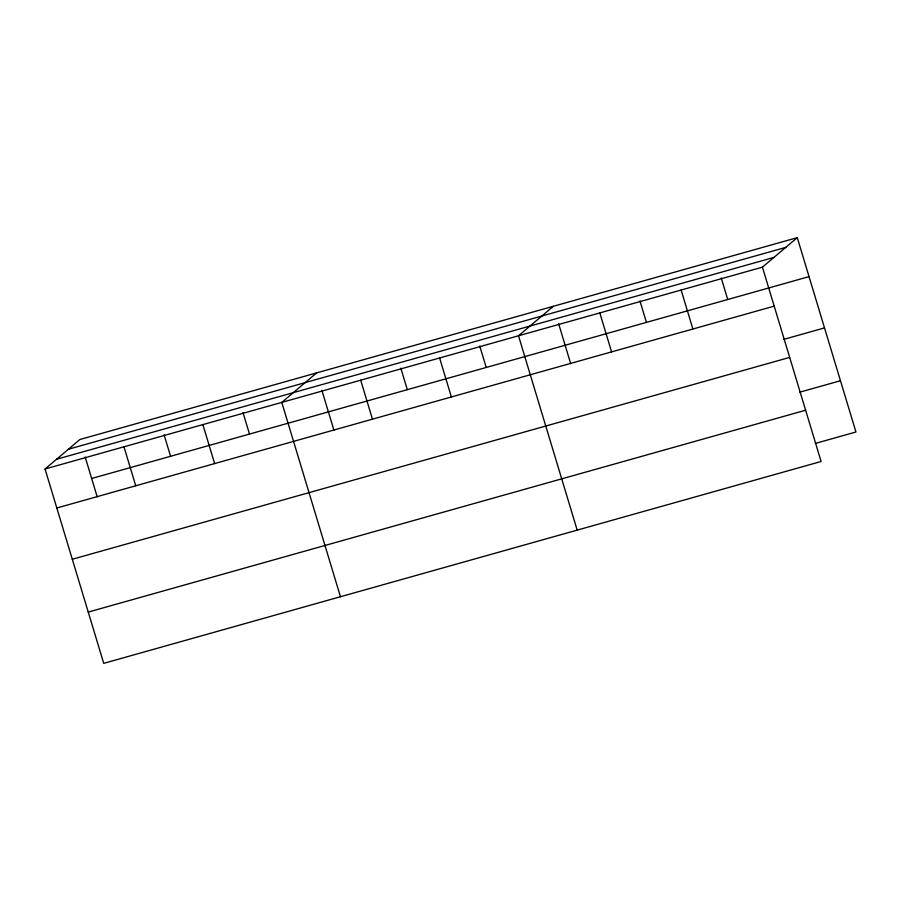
<?xml version="1.0" encoding="UTF-8"?>
<svg xmlns="http://www.w3.org/2000/svg" width="901" height="901" viewBox="0 0 901 901"><rect width="100%" height="100%" fill="white"/><g stroke="black" fill="none" stroke-linecap="round" stroke-linejoin="round"><path stroke-width="1.35" d="M797.272 237.65L762.426 267.158L821.104 461.492L103.728 663.35L45.05 469.004L79.896 439.508L797.272 237.65L855.95 431.996L815.304 443.438M316.634 372.89L281.788 402.398L340.465 596.744M553.36 306.284L518.514 335.78L577.192 530.126M68.397 449.239L785.773 247.381M56.549 459.273L773.925 257.416M45.05 469.004L762.426 267.158M91.665 478.487L809.042 276.63M56.819 507.995L774.196 306.137M783.87 339.339L824.528 327.908M72.294 559.262L789.681 357.404M799.818 392.16L840.475 380.729M88.253 612.083L805.629 410.225M721.25 278.004L727.738 299.515M681.122 290.032L692.892 329.011M639.947 300.878L646.434 322.389M599.818 312.906L611.588 351.886M558.643 323.752L570.693 363.666M479.726 345.961L486.225 367.473M439.609 357.99L451.378 396.969M400.821 368.16L407.308 389.671M360.693 380.188L372.462 419.179M321.905 390.37L333.956 430.284M243 412.568L249.487 434.079M202.871 424.596L214.641 463.587M164.083 434.778L170.582 456.289M123.966 446.806L135.736 485.785M85.167 456.976L97.218 496.89"/></g></svg>
